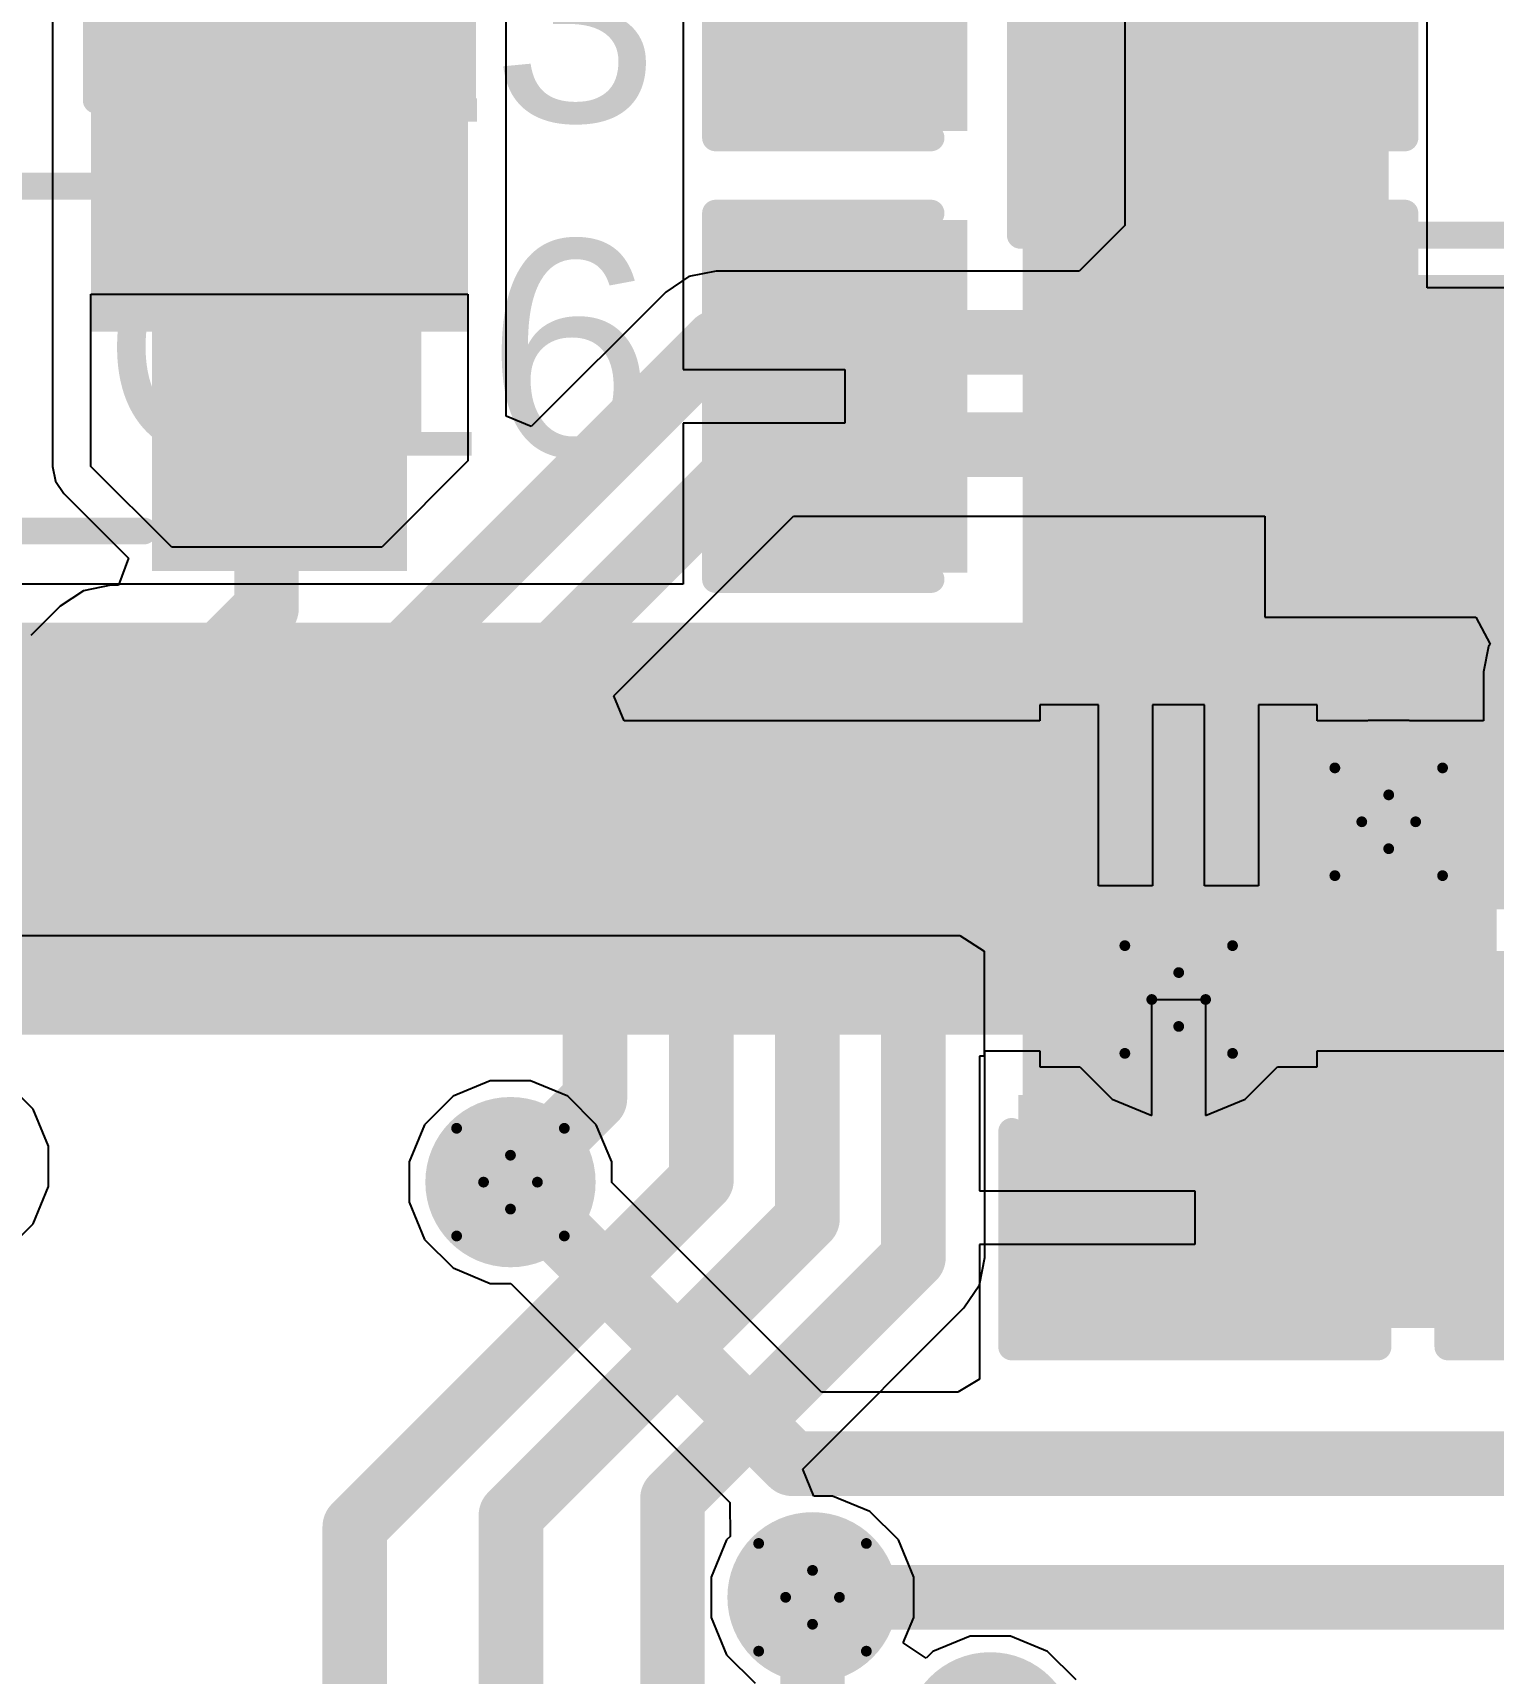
# Model space of a CAD drawing. Header units: inches. Extents: x -48 to 200, y -49 to 27.
# Drawn here: x 3.0862 to 3.3574, y 1.0539 to 1.3585 of the extents above; entities that cross this region are included whole.
import ezdxf

# ---------------------------------------------------------------- set-up
doc = ezdxf.new("R2010")
doc.units = ezdxf.units.IN
doc.header["$MEASUREMENT"] = 0
for name, color, linetype in [('Bottom Layer', 5, 'Continuous'), ('Bottom Overlay', 54, 'Continuous'), ('Bottom Paste', 16, 'Continuous'), ('Bottom Solder', 6, 'Continuous'), ('Dimension', 6, 'Continuous'), ('Drill Drawing', 1, 'Continuous'), ('Top Layer', 1, 'Continuous'), ('Top Overlay', 2, 'Continuous'), ('Top Paste', 8, 'Continuous'), ('Top Solder', 216, 'Continuous'), ('Via Holes', 16, 'Continuous')]:
    doc.layers.add(name, color=color, linetype=linetype)
doc.styles.add('Arial', font='', dxfattribs={"height": 0.2})
doc.styles.get('Arial').set_extended_font_data('Arial')

# ---------------------------------------------------------------- blocks, each defined once
blk = doc.blocks.new('MU00525_32_768K_B_35')
at = {"layer": 'Bottom Layer'}
for points in [[(-0.0689, 0.03543), (-0.02953, 0.03543), (-0.02953, -0.03543), (-0.0689, -0.03543)], [(-0.0689, 0.03543), (-0.02953, 0.03543), (-0.02953, -0.03543), (-0.0689, -0.03543)], [(0.02953, 0.03543), (0.0689, 0.03543), (0.0689, -0.03543), (0.02953, -0.03543)]]:
    blk.add_hatch(color=5, dxfattribs=at).paths.add_polyline_path(points)
at = {"layer": 'Bottom Paste'}
for points in [[(-0.0689, 0.03543), (-0.02953, 0.03543), (-0.02953, -0.03543), (-0.0689, -0.03543)], [(-0.0689, 0.03543), (-0.02953, 0.03543), (-0.02953, -0.03543), (-0.0689, -0.03543)], [(0.02953, 0.03543), (0.0689, 0.03543), (0.0689, -0.03543), (0.02953, -0.03543)]]:
    blk.add_hatch(color=16, dxfattribs=at).paths.add_polyline_path(points)
at = {"layer": 'Bottom Solder'}
for points in [[(-0.0729, 0.03943), (-0.02553, 0.03943), (-0.02553, -0.03943), (-0.0729, -0.03943)], [(-0.0729, 0.03943), (-0.02553, 0.03943), (-0.02553, -0.03943), (-0.0729, -0.03943)], [(0.02553, 0.03943), (0.0729, 0.03943), (0.0729, -0.03943), (0.02553, -0.03943)]]:
    blk.add_hatch(color=6, dxfattribs=at).paths.add_polyline_path(points)
at = {"layer": 'Dimension'}
blk.add_hatch(color=6, dxfattribs=at).paths.add_polyline_path([(-0.0689, 0.03543), (-0.02953, 0.03543), (-0.02953, -0.03543), (-0.0689, -0.03543)])
at = {"layer": 'Bottom Overlay', "const_width": 0.005}
for points in [[(0.024, 0.032), (-0.024, 0.032)], [(0.024, -0.032), (-0.024, -0.032)]]:
    blk.add_lwpolyline(points, dxfattribs=at)
at = {"layer": 'Bottom Overlay', "const_width": 0.0025}
for points in [[(-0.02525, 0.032, 1), (-0.02275, 0.032, 1)], [(0.02275, 0.032, 1), (0.02525, 0.032, 1)], [(-0.02525, -0.032, 1), (-0.02275, -0.032, 1)], [(0.02275, -0.032, 1), (0.02525, -0.032, 1)]]:
    blk.add_lwpolyline(points, format="xyb", close=True, dxfattribs=at)
blk = doc.blocks.new('J49SMH_B_G_G_K_8M0_B_36')
at = {"layer": 'Bottom Overlay', "const_width": 0.005}
for points in [[(0.227, 0.09509), (-0.22752, 0.09509)], [(0.22752, 0.09509), (0.22752, 0.046)]]:
    blk.add_lwpolyline(points, dxfattribs=at)
at = {"layer": 'Bottom Overlay', "const_width": 0.0025}
for points in [[(0.22575, 0.09509, 1), (0.22825, 0.09509, 1)], [(0.22627, 0.09509, 1), (0.22877, 0.09509, 1)]]:
    blk.add_lwpolyline(points, format="xyb", close=True, dxfattribs=at)
blk = doc.blocks.new('LQFP_100_B_37')
at = {"layer": 'Bottom Layer'}
for points in [[(-0.32874, 0.18307), (-0.2815, 0.18307), (-0.2815, 0.17126), (-0.32874, 0.17126)], [(-0.32874, 0.16339), (-0.2815, 0.16339), (-0.2815, 0.15157), (-0.32874, 0.15157)], [(-0.32874, 0.1437), (-0.2815, 0.1437), (-0.2815, 0.13189), (-0.32874, 0.13189)], [(-0.32874, 0.12402), (-0.2815, 0.12402), (-0.2815, 0.1122), (-0.32874, 0.1122)], [(-0.32874, 0.10433), (-0.2815, 0.10433), (-0.2815, 0.09252), (-0.32874, 0.09252)], [(-0.32874, 0.08465), (-0.2815, 0.08465), (-0.2815, 0.07283), (-0.32874, 0.07283)], [(-0.32874, 0.06496), (-0.2815, 0.06496), (-0.2815, 0.05315), (-0.32874, 0.05315)], [(-0.32874, 0.04528), (-0.2815, 0.04528), (-0.2815, 0.03346), (-0.32874, 0.03346)], [(-0.32874, 0.02559), (-0.2815, 0.02559), (-0.2815, 0.01378), (-0.32874, 0.01378)], [(-0.32874, 0.00591), (-0.2815, 0.00591), (-0.2815, -0.00591), (-0.32874, -0.00591)], [(-0.32874, -0.01378), (-0.2815, -0.01378), (-0.2815, -0.02559), (-0.32874, -0.02559)], [(-0.32874, -0.03346), (-0.2815, -0.03346), (-0.2815, -0.04528), (-0.32874, -0.04528)], [(-0.32874, -0.05315), (-0.2815, -0.05315), (-0.2815, -0.06496), (-0.32874, -0.06496)], [(-0.32874, -0.07283), (-0.2815, -0.07283), (-0.2815, -0.08465), (-0.32874, -0.08465)]]:
    blk.add_hatch(color=5, dxfattribs=at).paths.add_polyline_path(points)
at = {"layer": 'Bottom Paste'}
for points in [[(-0.32874, 0.18307), (-0.2815, 0.18307), (-0.2815, 0.17126), (-0.32874, 0.17126)], [(-0.32874, 0.16339), (-0.2815, 0.16339), (-0.2815, 0.15157), (-0.32874, 0.15157)], [(-0.32874, 0.1437), (-0.2815, 0.1437), (-0.2815, 0.13189), (-0.32874, 0.13189)], [(-0.32874, 0.12402), (-0.2815, 0.12402), (-0.2815, 0.1122), (-0.32874, 0.1122)], [(-0.32874, 0.10433), (-0.2815, 0.10433), (-0.2815, 0.09252), (-0.32874, 0.09252)], [(-0.32874, 0.08465), (-0.2815, 0.08465), (-0.2815, 0.07283), (-0.32874, 0.07283)], [(-0.32874, 0.06496), (-0.2815, 0.06496), (-0.2815, 0.05315), (-0.32874, 0.05315)], [(-0.32874, 0.04528), (-0.2815, 0.04528), (-0.2815, 0.03346), (-0.32874, 0.03346)], [(-0.32874, 0.02559), (-0.2815, 0.02559), (-0.2815, 0.01378), (-0.32874, 0.01378)], [(-0.32874, 0.00591), (-0.2815, 0.00591), (-0.2815, -0.00591), (-0.32874, -0.00591)], [(-0.32874, -0.01378), (-0.2815, -0.01378), (-0.2815, -0.02559), (-0.32874, -0.02559)], [(-0.32874, -0.03346), (-0.2815, -0.03346), (-0.2815, -0.04528), (-0.32874, -0.04528)], [(-0.32874, -0.05315), (-0.2815, -0.05315), (-0.2815, -0.06496), (-0.32874, -0.06496)], [(-0.32874, -0.07283), (-0.2815, -0.07283), (-0.2815, -0.08465), (-0.32874, -0.08465)]]:
    blk.add_hatch(color=16, dxfattribs=at).paths.add_polyline_path(points)
at = {"layer": 'Bottom Solder'}
for points in [[(-0.33274, 0.18707), (-0.2775, 0.18707), (-0.2775, 0.16726), (-0.33274, 0.16726)], [(-0.33274, 0.16739), (-0.2775, 0.16739), (-0.2775, 0.14757), (-0.33274, 0.14757)], [(-0.33274, 0.1477), (-0.2775, 0.1477), (-0.2775, 0.12789), (-0.33274, 0.12789)], [(-0.33274, 0.12802), (-0.2775, 0.12802), (-0.2775, 0.1082), (-0.33274, 0.1082)], [(-0.33274, 0.10833), (-0.2775, 0.10833), (-0.2775, 0.08852), (-0.33274, 0.08852)], [(-0.33274, 0.08865), (-0.2775, 0.08865), (-0.2775, 0.06883), (-0.33274, 0.06883)], [(-0.33274, 0.06896), (-0.2775, 0.06896), (-0.2775, 0.04915), (-0.33274, 0.04915)], [(-0.33274, 0.04928), (-0.2775, 0.04928), (-0.2775, 0.02946), (-0.33274, 0.02946)], [(-0.33274, 0.02959), (-0.2775, 0.02959), (-0.2775, 0.00978), (-0.33274, 0.00978)], [(-0.33274, 0.00991), (-0.2775, 0.00991), (-0.2775, -0.00991), (-0.33274, -0.00991)], [(-0.33274, -0.00978), (-0.2775, -0.00978), (-0.2775, -0.02959), (-0.33274, -0.02959)], [(-0.33274, -0.02946), (-0.2775, -0.02946), (-0.2775, -0.04928), (-0.33274, -0.04928)], [(-0.33274, -0.04915), (-0.2775, -0.04915), (-0.2775, -0.06896), (-0.33274, -0.06896)], [(-0.33274, -0.06883), (-0.2775, -0.06883), (-0.2775, -0.08865), (-0.33274, -0.08865)]]:
    blk.add_hatch(color=6, dxfattribs=at).paths.add_polyline_path(points)
blk = doc.blocks.new('RES_0805_B_43')
at = {"layer": 'Bottom Layer'}
for points in [[(-0.06, 0.025), (-0.02, 0.025), (-0.02, -0.025), (-0.06, -0.025)], [(0.02, 0.025), (0.06, 0.025), (0.06, -0.025), (0.02, -0.025)]]:
    blk.add_hatch(color=5, dxfattribs=at).paths.add_polyline_path(points)
at = {"layer": 'Bottom Paste'}
for points in [[(-0.06, 0.025), (-0.02, 0.025), (-0.02, -0.025), (-0.06, -0.025)], [(0.02, 0.025), (0.06, 0.025), (0.06, -0.025), (0.02, -0.025)]]:
    blk.add_hatch(color=16, dxfattribs=at).paths.add_polyline_path(points)
at = {"layer": 'Bottom Solder'}
for points in [[(-0.064, 0.029), (-0.016, 0.029), (-0.016, -0.029), (-0.064, -0.029)], [(0.016, 0.029), (0.064, 0.029), (0.064, -0.029), (0.016, -0.029)]]:
    blk.add_hatch(color=6, dxfattribs=at).paths.add_polyline_path(points)
at = {"layer": 'Bottom Overlay', "const_width": 0.005}
for points in [[(0.064, 0.029), (-0.064, 0.029)], [(-0.064, 0.029), (-0.064, -0.029)], [(0.064, 0.029), (0.064, -0.029)], [(0.064, -0.029), (-0.064, -0.029)]]:
    blk.add_lwpolyline(points, dxfattribs=at)
at = {"layer": 'Bottom Overlay', "const_width": 0.0025}
for points in [[(-0.06525, 0.029, 1), (-0.06275, 0.029, 1)], [(-0.06525, 0.029, 1), (-0.06275, 0.029, 1)], [(0.06275, 0.029, 1), (0.06525, 0.029, 1)], [(0.06275, 0.029, 1), (0.06525, 0.029, 1)], [(-0.06525, -0.029, 1), (-0.06275, -0.029, 1)], [(-0.06525, -0.029, 1), (-0.06275, -0.029, 1)], [(0.06275, -0.029, 1), (0.06525, -0.029, 1)], [(0.06275, -0.029, 1), (0.06525, -0.029, 1)]]:
    blk.add_lwpolyline(points, format="xyb", close=True, dxfattribs=at)
blk = doc.blocks.new('CAP_0805_B_58')
at = {"layer": 'Bottom Layer'}
for points in [[(-0.06, 0.03), (-0.02, 0.03), (-0.02, -0.03), (-0.06, -0.03)], [(0.02, 0.03), (0.06, 0.03), (0.06, -0.03), (0.02, -0.03)]]:
    blk.add_hatch(color=5, dxfattribs=at).paths.add_polyline_path(points)
at = {"layer": 'Bottom Paste'}
for points in [[(-0.06, 0.03), (-0.02, 0.03), (-0.02, -0.03), (-0.06, -0.03)], [(0.02, 0.03), (0.06, 0.03), (0.06, -0.03), (0.02, -0.03)]]:
    blk.add_hatch(color=16, dxfattribs=at).paths.add_polyline_path(points)
at = {"layer": 'Bottom Solder'}
for points in [[(-0.06276, 0.03276), (-0.01724, 0.03276), (-0.01724, -0.03276), (-0.06276, -0.03276)], [(0.01724, 0.03276), (0.06276, 0.03276), (0.06276, -0.03276), (0.01724, -0.03276)]]:
    blk.add_hatch(color=6, dxfattribs=at).paths.add_polyline_path(points)
at = {"layer": 'Bottom Overlay', "const_width": 0.005}
for points in [[(-0.064, -0.034), (-0.064, 0.034)], [(-0.024, 0.034), (-0.064, 0.034)], [(0.064, 0.034), (0.024, 0.034)], [(0.064, -0.034), (0.064, 0.034)], [(-0.024, -0.034), (-0.064, -0.034)], [(0.064, -0.034), (0.024, -0.034)]]:
    blk.add_lwpolyline(points, dxfattribs=at)
at = {"layer": 'Bottom Overlay', "const_width": 0.0025}
for points in [[(-0.06525, 0.034, 1), (-0.06275, 0.034, 1)], [(-0.06525, 0.034, 1), (-0.06275, 0.034, 1)], [(-0.02525, 0.034, 1), (-0.02275, 0.034, 1)], [(0.02275, 0.034, 1), (0.02525, 0.034, 1)], [(0.06275, 0.034, 1), (0.06525, 0.034, 1)], [(0.06275, 0.034, 1), (0.06525, 0.034, 1)], [(-0.06525, -0.034, 1), (-0.06275, -0.034, 1)], [(-0.06525, -0.034, 1), (-0.06275, -0.034, 1)], [(-0.02525, -0.034, 1), (-0.02275, -0.034, 1)], [(0.02275, -0.034, 1), (0.02525, -0.034, 1)], [(0.06275, -0.034, 1), (0.06525, -0.034, 1)], [(0.06275, -0.034, 1), (0.06525, -0.034, 1)]]:
    blk.add_lwpolyline(points, format="xyb", close=True, dxfattribs=at)
blk = doc.blocks.new('CAP_0805_62')
at = {"layer": 'Top Layer'}
for points in [[(-0.06, 0.03), (-0.02, 0.03), (-0.02, -0.03), (-0.06, -0.03)], [(0.02, 0.03), (0.06, 0.03), (0.06, -0.03), (0.02, -0.03)]]:
    blk.add_hatch(color=1, dxfattribs=at).paths.add_polyline_path(points)
at = {"layer": 'Top Paste'}
for points in [[(-0.06, 0.03), (-0.02, 0.03), (-0.02, -0.03), (-0.06, -0.03)], [(0.02, 0.03), (0.06, 0.03), (0.06, -0.03), (0.02, -0.03)]]:
    blk.add_hatch(color=8, dxfattribs=at).paths.add_polyline_path(points)
at = {"layer": 'Top Solder'}
for points in [[(-0.06276, 0.03276), (-0.01724, 0.03276), (-0.01724, -0.03276), (-0.06276, -0.03276)], [(0.01724, 0.03276), (0.06276, 0.03276), (0.06276, -0.03276), (0.01724, -0.03276)]]:
    blk.add_hatch(color=216, dxfattribs=at).paths.add_polyline_path(points)
at = {"layer": 'Top Overlay', "const_width": 0.005}
for points in [[(-0.064, -0.034), (-0.064, 0.034)], [(-0.064, 0.034), (-0.024, 0.034)], [(0.024, 0.034), (0.064, 0.034)], [(0.064, -0.034), (0.064, 0.034)], [(-0.064, -0.034), (-0.024, -0.034)], [(0.024, -0.034), (0.064, -0.034)]]:
    blk.add_lwpolyline(points, dxfattribs=at)
at = {"layer": 'Top Overlay', "const_width": 0.0025}
for points in [[(-0.06525, 0.034, 1), (-0.06275, 0.034, 1)], [(-0.06525, 0.034, 1), (-0.06275, 0.034, 1)], [(-0.02525, 0.034, 1), (-0.02275, 0.034, 1)], [(0.02275, 0.034, 1), (0.02525, 0.034, 1)], [(0.06275, 0.034, 1), (0.06525, 0.034, 1)], [(0.06275, 0.034, 1), (0.06525, 0.034, 1)], [(-0.06525, -0.034, 1), (-0.06275, -0.034, 1)], [(-0.06525, -0.034, 1), (-0.06275, -0.034, 1)], [(-0.02525, -0.034, 1), (-0.02275, -0.034, 1)], [(0.02275, -0.034, 1), (0.02525, -0.034, 1)], [(0.06275, -0.034, 1), (0.06525, -0.034, 1)], [(0.06275, -0.034, 1), (0.06525, -0.034, 1)]]:
    blk.add_lwpolyline(points, format="xyb", close=True, dxfattribs=at)
blk = doc.blocks.new('CAP_0805_64')
at = {"layer": 'Top Layer'}
for points in [[(-0.06, 0.03), (-0.02, 0.03), (-0.02, -0.03), (-0.06, -0.03)], [(0.02, 0.03), (0.06, 0.03), (0.06, -0.03), (0.02, -0.03)]]:
    blk.add_hatch(color=1, dxfattribs=at).paths.add_polyline_path(points)
at = {"layer": 'Top Paste'}
for points in [[(-0.06, 0.03), (-0.02, 0.03), (-0.02, -0.03), (-0.06, -0.03)], [(0.02, 0.03), (0.06, 0.03), (0.06, -0.03), (0.02, -0.03)]]:
    blk.add_hatch(color=8, dxfattribs=at).paths.add_polyline_path(points)
at = {"layer": 'Top Solder'}
for points in [[(-0.06276, 0.03276), (-0.01724, 0.03276), (-0.01724, -0.03276), (-0.06276, -0.03276)], [(0.01724, 0.03276), (0.06276, 0.03276), (0.06276, -0.03276), (0.01724, -0.03276)]]:
    blk.add_hatch(color=216, dxfattribs=at).paths.add_polyline_path(points)
at = {"layer": 'Top Overlay', "const_width": 0.005}
for points in [[(-0.064, 0.034), (-0.064, -0.034)], [(-0.064, 0.034), (-0.024, 0.034)], [(0.024, 0.034), (0.064, 0.034)], [(0.064, 0.034), (0.064, -0.034)], [(-0.064, -0.034), (-0.024, -0.034)], [(0.024, -0.034), (0.064, -0.034)]]:
    blk.add_lwpolyline(points, dxfattribs=at)
at = {"layer": 'Top Overlay', "const_width": 0.0025}
for points in [[(-0.06525, 0.034, 1), (-0.06275, 0.034, 1)], [(-0.06525, 0.034, 1), (-0.06275, 0.034, 1)], [(-0.02525, 0.034, 1), (-0.02275, 0.034, 1)], [(0.02275, 0.034, 1), (0.02525, 0.034, 1)], [(0.06275, 0.034, 1), (0.06525, 0.034, 1)], [(0.06275, 0.034, 1), (0.06525, 0.034, 1)], [(-0.06525, -0.034, 1), (-0.06275, -0.034, 1)], [(-0.06525, -0.034, 1), (-0.06275, -0.034, 1)], [(-0.02525, -0.034, 1), (-0.02275, -0.034, 1)], [(0.02275, -0.034, 1), (0.02525, -0.034, 1)], [(0.06275, -0.034, 1), (0.06525, -0.034, 1)], [(0.06275, -0.034, 1), (0.06525, -0.034, 1)]]:
    blk.add_lwpolyline(points, format="xyb", close=True, dxfattribs=at)
blk = doc.blocks.new('CAP_0805_65')
at = {"layer": 'Top Layer'}
for points in [[(-0.06, 0.03), (-0.02, 0.03), (-0.02, -0.03), (-0.06, -0.03)], [(0.02, 0.03), (0.06, 0.03), (0.06, -0.03), (0.02, -0.03)]]:
    blk.add_hatch(color=1, dxfattribs=at).paths.add_polyline_path(points)
at = {"layer": 'Top Paste'}
for points in [[(-0.06, 0.03), (-0.02, 0.03), (-0.02, -0.03), (-0.06, -0.03)], [(0.02, 0.03), (0.06, 0.03), (0.06, -0.03), (0.02, -0.03)]]:
    blk.add_hatch(color=8, dxfattribs=at).paths.add_polyline_path(points)
at = {"layer": 'Top Solder'}
for points in [[(-0.06276, 0.03276), (-0.01724, 0.03276), (-0.01724, -0.03276), (-0.06276, -0.03276)], [(0.01724, 0.03276), (0.06276, 0.03276), (0.06276, -0.03276), (0.01724, -0.03276)]]:
    blk.add_hatch(color=216, dxfattribs=at).paths.add_polyline_path(points)
at = {"layer": 'Top Overlay', "const_width": 0.005}
for points in [[(-0.064, 0.034), (-0.024, 0.034)], [(-0.064, -0.034), (-0.064, 0.034)], [(0.024, 0.034), (0.064, 0.034)], [(0.064, -0.034), (0.064, 0.034)], [(-0.064, -0.034), (-0.024, -0.034)], [(0.024, -0.034), (0.064, -0.034)]]:
    blk.add_lwpolyline(points, dxfattribs=at)
at = {"layer": 'Top Overlay', "const_width": 0.0025}
for points in [[(-0.06525, 0.034, 1), (-0.06275, 0.034, 1)], [(-0.06525, 0.034, 1), (-0.06275, 0.034, 1)], [(-0.02525, 0.034, 1), (-0.02275, 0.034, 1)], [(0.02275, 0.034, 1), (0.02525, 0.034, 1)], [(0.06275, 0.034, 1), (0.06525, 0.034, 1)], [(0.06275, 0.034, 1), (0.06525, 0.034, 1)], [(-0.06525, -0.034, 1), (-0.06275, -0.034, 1)], [(-0.06525, -0.034, 1), (-0.06275, -0.034, 1)], [(-0.02525, -0.034, 1), (-0.02275, -0.034, 1)], [(0.02275, -0.034, 1), (0.02525, -0.034, 1)], [(0.06275, -0.034, 1), (0.06525, -0.034, 1)], [(0.06275, -0.034, 1), (0.06525, -0.034, 1)]]:
    blk.add_lwpolyline(points, format="xyb", close=True, dxfattribs=at)
blk = doc.blocks.new('CAP_0805_67')
at = {"layer": 'Top Layer'}
for points in [[(-0.06, 0.03), (-0.02, 0.03), (-0.02, -0.03), (-0.06, -0.03)], [(0.02, 0.03), (0.06, 0.03), (0.06, -0.03), (0.02, -0.03)]]:
    blk.add_hatch(color=1, dxfattribs=at).paths.add_polyline_path(points)
at = {"layer": 'Top Paste'}
for points in [[(-0.06, 0.03), (-0.02, 0.03), (-0.02, -0.03), (-0.06, -0.03)], [(0.02, 0.03), (0.06, 0.03), (0.06, -0.03), (0.02, -0.03)]]:
    blk.add_hatch(color=8, dxfattribs=at).paths.add_polyline_path(points)
at = {"layer": 'Top Solder'}
for points in [[(-0.06276, 0.03276), (-0.01724, 0.03276), (-0.01724, -0.03276), (-0.06276, -0.03276)], [(0.01724, 0.03276), (0.06276, 0.03276), (0.06276, -0.03276), (0.01724, -0.03276)]]:
    blk.add_hatch(color=216, dxfattribs=at).paths.add_polyline_path(points)
at = {"layer": 'Top Overlay', "const_width": 0.005}
for points in [[(-0.064, 0.034), (-0.024, 0.034)], [(-0.064, 0.034), (-0.064, -0.034)], [(0.024, 0.034), (0.064, 0.034)], [(0.064, 0.034), (0.064, -0.034)], [(-0.064, -0.034), (-0.024, -0.034)], [(0.024, -0.034), (0.064, -0.034)]]:
    blk.add_lwpolyline(points, dxfattribs=at)
at = {"layer": 'Top Overlay', "const_width": 0.0025}
for points in [[(-0.06525, 0.034, 1), (-0.06275, 0.034, 1)], [(-0.06525, 0.034, 1), (-0.06275, 0.034, 1)], [(-0.02525, 0.034, 1), (-0.02275, 0.034, 1)], [(0.02275, 0.034, 1), (0.02525, 0.034, 1)], [(0.06275, 0.034, 1), (0.06525, 0.034, 1)], [(0.06275, 0.034, 1), (0.06525, 0.034, 1)], [(-0.06525, -0.034, 1), (-0.06275, -0.034, 1)], [(-0.06525, -0.034, 1), (-0.06275, -0.034, 1)], [(-0.02525, -0.034, 1), (-0.02275, -0.034, 1)], [(0.02275, -0.034, 1), (0.02525, -0.034, 1)], [(0.06275, -0.034, 1), (0.06525, -0.034, 1)], [(0.06275, -0.034, 1), (0.06525, -0.034, 1)]]:
    blk.add_lwpolyline(points, format="xyb", close=True, dxfattribs=at)

msp = doc.modelspace()

# ---------------------------------------------------------------- hatches: boundary and pattern name
at = {"layer": 'Bottom Layer'}
msp.add_hatch(color=5, dxfattribs=at).paths.add_polyline_path([(3.097, 1.303), (3.167, 1.303), (3.167, 1.392), (3.097, 1.392)])
h = msp.add_hatch(color=5, dxfattribs=at)
edge = h.paths.add_edge_path()
edge.add_arc((3.338, 1.212), 0.01181, 0, 360)
h = msp.add_hatch(color=5, dxfattribs=at)
edge = h.paths.add_edge_path()
edge.add_arc((3.299, 1.179), 0.01181, 0, 360)
h = msp.add_hatch(color=5, dxfattribs=at)
edge = h.paths.add_edge_path()
edge.add_arc((3.17491, 1.14509), 0.01181, 0, 360)
h = msp.add_hatch(color=5, dxfattribs=at)
edge = h.paths.add_edge_path()
edge.add_arc((3.231, 1.068), 0.01181, 0, 360)
at = {"layer": 'Bottom Solder'}
h = msp.add_hatch(color=6, dxfattribs=at)
edge = h.paths.add_edge_path()
edge.add_arc((3.338, 1.212), 0.01581, 0, 360)
h = msp.add_hatch(color=6, dxfattribs=at)
edge = h.paths.add_edge_path()
edge.add_arc((3.299, 1.179), 0.01581, 0, 360)
h = msp.add_hatch(color=6, dxfattribs=at)
edge = h.paths.add_edge_path()
edge.add_arc((3.17491, 1.14509), 0.01581, 0, 360)
h = msp.add_hatch(color=6, dxfattribs=at)
edge = h.paths.add_edge_path()
edge.add_arc((3.231, 1.068), 0.01581, 0, 360)
h = msp.add_hatch(color=6, dxfattribs=at)
edge = h.paths.add_edge_path()
edge.add_arc((3.264, 1.042), 0.01581, 0, 360)
at = {"layer": 'Top Layer'}
for points in [[(3.27, 1.199), (3.338, 1.199), (3.338, 1.406), (3.27, 1.406)], [(3.27, 1.198), (3.422, 1.198), (3.422, 1.304), (3.27, 1.304)], [(3.041, 1.198), (3.28, 1.198), (3.28, 1.249), (3.041, 1.249)], [(3.27, 1.118), (3.414, 1.118), (3.414, 1.188), (3.27, 1.188)]]:
    msp.add_hatch(color=1, dxfattribs=at).paths.add_polyline_path(points)
h = msp.add_hatch(color=1, dxfattribs=at)
edge = h.paths.add_edge_path()
edge.add_arc((3.338, 1.212), 0.01181, 0, 360)
h = msp.add_hatch(color=1, dxfattribs=at)
edge = h.paths.add_edge_path()
edge.add_arc((3.299, 1.179), 0.01181, 0, 360)
h = msp.add_hatch(color=1, dxfattribs=at)
edge = h.paths.add_edge_path()
edge.add_arc((3.17491, 1.14509), 0.01181, 0, 360)
h = msp.add_hatch(color=1, dxfattribs=at)
edge = h.paths.add_edge_path()
edge.add_arc((3.231, 1.068), 0.01181, 0, 360)
at = {"layer": 'Top Solder'}
h = msp.add_hatch(color=216, dxfattribs=at)
edge = h.paths.add_edge_path()
edge.add_arc((3.338, 1.212), 0.01581, 0, 360)
h = msp.add_hatch(color=216, dxfattribs=at)
edge = h.paths.add_edge_path()
edge.add_arc((3.299, 1.179), 0.01581, 0, 360)
h = msp.add_hatch(color=216, dxfattribs=at)
edge = h.paths.add_edge_path()
edge.add_arc((3.17491, 1.14509), 0.01581, 0, 360)
h = msp.add_hatch(color=216, dxfattribs=at)
edge = h.paths.add_edge_path()
edge.add_arc((3.231, 1.068), 0.01581, 0, 360)
h = msp.add_hatch(color=216, dxfattribs=at)
edge = h.paths.add_edge_path()
edge.add_arc((3.264, 1.042), 0.01581, 0, 360)
at = {"layer": 'Via Holes'}
h = msp.add_hatch(color=7, dxfattribs=at)
edge = h.paths.add_edge_path()
edge.add_arc((3.338, 1.212), 0.00591, 0, 360)
h = msp.add_hatch(color=7, dxfattribs=at)
edge = h.paths.add_edge_path()
edge.add_arc((3.299, 1.179), 0.00591, 0, 360)
h = msp.add_hatch(color=7, dxfattribs=at)
edge = h.paths.add_edge_path()
edge.add_arc((3.17491, 1.14509), 0.00591, 0, 360)
h = msp.add_hatch(color=7, dxfattribs=at)
edge = h.paths.add_edge_path()
edge.add_arc((3.231, 1.068), 0.00591, 0, 360)

# ---------------------------------------------------------------- linework, layer by layer
at = {"layer": 'Bottom Layer'}
for p, q in [((3.08986, 1.392), (3.08986, 1.31)), ((3.17414, 1.31), (3.17414, 1.392)), ((3.28898, 1.36963), (3.28898, 1.32273)), ((3.28898, 1.32273), (3.28051, 1.31425)), ((3.20806, 1.31325), (3.20376, 1.31037)), ((3.21313, 1.31425), (3.20806, 1.31325)), ((3.28051, 1.31425), (3.21313, 1.31425)), ((3.21313, 1.31425), (3.21313, 1.31425)), ((3.08986, 1.31), (3.08986, 1.278)), ((3.097, 1.31), (3.167, 1.31)), ((3.097, 1.278), (3.097, 1.31)), ((3.167, 1.31), (3.167, 1.279)), ((3.17414, 1.28729), (3.17414, 1.31)), ((3.20376, 1.31037), (3.17876, 1.28537)), ((3.17876, 1.28537), (3.17414, 1.28729)), ((3.08986, 1.278), (3.09041, 1.27527)), ((3.112, 1.263), (3.097, 1.278)), ((3.167, 1.279), (3.151, 1.263)), ((3.09041, 1.27527), (3.09195, 1.27295)), ((3.09195, 1.27295), (3.10398, 1.26092)), ((3.1941, 1.23536), (3.22749, 1.26875)), ((3.22749, 1.26875), (3.315, 1.26875)), ((3.315, 1.26875), (3.315, 1.25)), ((3.151, 1.263), (3.112, 1.263)), ((3.10398, 1.26092), (3.1021, 1.25592)), ((3.10067, 1.25592), (3.0956, 1.25491)), ((3.1021, 1.25592), (3.10067, 1.25592)), ((3.0913, 1.25204), (3.08584, 1.24659)), ((3.0956, 1.25491), (3.0913, 1.25204)), ((3.315, 1.25), (3.35419, 1.25)), ((3.35419, 1.25), (3.35686, 1.245)), ((3.35655, 1.24453), (3.35562, 1.23985)), ((3.35686, 1.245), (3.35655, 1.24453)), ((3.35562, 1.23985), (3.35562, 1.23074)), ((3.19602, 1.23074), (3.1941, 1.23536)), ((3.28411, 1.23374), (3.2732, 1.23374)), ((3.2732, 1.23374), (3.2732, 1.23074)), ((3.28411, 1.20012), (3.28411, 1.23374)), ((3.3038, 1.23374), (3.29411, 1.23374)), ((3.29411, 1.23374), (3.29411, 1.20012)), ((3.3038, 1.20012), (3.3038, 1.23374)), ((3.3247, 1.23374), (3.3138, 1.23374)), ((3.3138, 1.23374), (3.3138, 1.20012)), ((3.3247, 1.23074), (3.3247, 1.23374)), ((3.2732, 1.23074), (3.19602, 1.23074)), ((3.33409, 1.23074), (3.3247, 1.23074)), ((3.33426, 1.23081), (3.33409, 1.23074)), ((3.34174, 1.23081), (3.33426, 1.23081)), ((3.34191, 1.23074), (3.34174, 1.23081)), ((3.35562, 1.23074), (3.34191, 1.23074)), ((3.29411, 1.20012), (3.28411, 1.20012)), ((3.3138, 1.20012), (3.3038, 1.20012)), ((3.294, 1.15746), (3.294, 1.179)), ((3.294, 1.179), (3.304, 1.179)), ((3.304, 1.179), (3.304, 1.15746)), ((3.26299, 1.1311), (3.26299, 1.1695)), ((3.26299, 1.1695), (3.2732, 1.1695)), ((3.2732, 1.1695), (3.2732, 1.1665)), ((3.3247, 1.1665), (3.3247, 1.1695)), ((3.3247, 1.1695), (3.42013, 1.1695)), ((3.2732, 1.1665), (3.28066, 1.1665)), ((3.28066, 1.1665), (3.28665, 1.16051)), ((3.31135, 1.16051), (3.31734, 1.1665)), ((3.31734, 1.1665), (3.3247, 1.1665)), ((3.28665, 1.16051), (3.294, 1.15746)), ((3.304, 1.15746), (3.31135, 1.16051)), ((3.26199, 1.12603), (3.26299, 1.1311)), ((3.25911, 1.12173), (3.26199, 1.12603)), ((3.22919, 1.09181), (3.25911, 1.12173)), ((3.23127, 1.08681), (3.22919, 1.09181)), ((3.23474, 1.08681), (3.23127, 1.08681)), ((3.24166, 1.08395), (3.23474, 1.08681)), ((3.24695, 1.07866), (3.24166, 1.08395)), ((3.24981, 1.07174), (3.24695, 1.07866)), ((3.24981, 1.06426), (3.24981, 1.07174)), ((3.24785, 1.05952), (3.24981, 1.06426)), ((3.26026, 1.06081), (3.25334, 1.05795)), ((3.26774, 1.06081), (3.26026, 1.06081)), ((3.27466, 1.05795), (3.26774, 1.06081)), ((3.25209, 1.05669), (3.24785, 1.05952)), ((3.25334, 1.05795), (3.25209, 1.05669)), ((3.27995, 1.05266), (3.27466, 1.05795))]:
    msp.add_line(p, q, dxfattribs=at)
for points, const_width in [([(3.30224, 1.31724), (3.30224, 1.416)], 0.012), ([(3.286, 1.301), (3.30224, 1.31724)], 0.012), ([(3.15131, 1.23918), (3.21313, 1.301)], 0.012), ([(3.21313, 1.301), (3.286, 1.301)], 0.012), ([(3.1296, 1.2956), (3.132, 1.298)], 0.012), ([(3.1296, 1.2516), (3.1296, 1.2956)], 0.012), ([(3.17109, 1.23109), (3.222, 1.282)], 0.012), ([(3.222, 1.282), (3.342, 1.282)], 0.012), ([(3.12067, 1.24267), (3.1296, 1.2516)], 0.012), ([(3.09226, 1.23426), (3.10067, 1.24267)], 0.012), ([(3.10067, 1.24267), (3.12067, 1.24267)], 0.012), ([(3.15131, 1.20012), (3.15131, 1.23918)], 0.012), ([(3.09226, 1.20012), (3.09226, 1.23426)], 0.012), ([(3.17109, 1.20021), (3.17109, 1.23109)], 0.012), ([(3.32848, 1.21109), (3.32939, 1.212)], 0.01), ([(3.32848, 1.20012), (3.32848, 1.21109)], 0.01), ([(3.32939, 1.212), (3.338, 1.212)], 0.01), ([(3.171, 1.20012), (3.17109, 1.20021)], 0.012), ([(3.32848, 1.20012), (3.32857, 1.20021)], 0.012), ([(3.34817, 1.20012), (3.34826, 1.20021)], 0.012), ([(3.19059, 1.20002), (3.19069, 1.20012)], 0.012), ([(3.19059, 1.16059), (3.19059, 1.20002)], 0.012), ([(3.21037, 1.14547), (3.21037, 1.20012)], 0.012), ([(3.23006, 1.13829), (3.23006, 1.20012)], 0.012), ([(3.24974, 1.1311), (3.24974, 1.20012)], 0.012), ([(3.28911, 1.18259), (3.28911, 1.20012)], 0.012), ([(3.28911, 1.18259), (3.29048, 1.18122)], 0.012), ([(3.30743, 1.18122), (3.3087, 1.1825)], 0.012), ([(3.29048, 1.18122), (3.29778, 1.18122)], 0.012), ([(3.29778, 1.18122), (3.3, 1.179)], 0.012), ([(3.3, 1.179), (3.30222, 1.18122)], 0.012), ([(3.30222, 1.18122), (3.30743, 1.18122)], 0.012), ([(3.17509, 1.14509), (3.19059, 1.16059)], 0.012), ([(3.146, 1.0811), (3.21037, 1.14547)], 0.012), ([(3.17491, 1.14509), (3.17509, 1.14509)], 0.012), ([(3.175, 1.08323), (3.23006, 1.13829)], 0.012), ([(3.205, 1.08636), (3.24974, 1.1311)], 0.012), ([(3.205, 0.961), (3.205, 1.08636)], 0.012), ([(3.175, 0.936), (3.175, 1.08323)], 0.012), ([(3.146, 0.911), (3.146, 1.0811)], 0.012), ([(3.231, 0.912), (3.231, 1.068)], 0.012)]:
    msp.add_lwpolyline(points, dxfattribs=dict(at, const_width=const_width))
for points, const_width in [([(3.29924, 1.31724, 1), (3.30524, 1.31724, 1)], 0.006), ([(3.29924, 1.31724, 1), (3.30524, 1.31724, 1)], 0.006), ([(3.21013, 1.301, 1), (3.21613, 1.301, 1)], 0.006), ([(3.21013, 1.301, 1), (3.21613, 1.301, 1)], 0.006), ([(3.283, 1.301, 1), (3.289, 1.301, 1)], 0.006), ([(3.283, 1.301, 1), (3.289, 1.301, 1)], 0.006), ([(3.129, 1.298, 1), (3.135, 1.298, 1)], 0.006), ([(3.1266, 1.2956, 1), (3.1326, 1.2956, 1)], 0.006), ([(3.1266, 1.2956, 1), (3.1326, 1.2956, 1)], 0.006), ([(3.219, 1.282, 1), (3.225, 1.282, 1)], 0.006), ([(3.219, 1.282, 1), (3.225, 1.282, 1)], 0.006), ([(3.339, 1.282, 1), (3.345, 1.282, 1)], 0.006), ([(3.1266, 1.2516, 1), (3.1326, 1.2516, 1)], 0.006), ([(3.1266, 1.2516, 1), (3.1326, 1.2516, 1)], 0.006), ([(3.09767, 1.24267, 1), (3.10367, 1.24267, 1)], 0.006), ([(3.09767, 1.24267, 1), (3.10367, 1.24267, 1)], 0.006), ([(3.11767, 1.24267, 1), (3.12367, 1.24267, 1)], 0.006), ([(3.11767, 1.24267, 1), (3.12367, 1.24267, 1)], 0.006), ([(3.14831, 1.23918, 1), (3.15431, 1.23918, 1)], 0.006), ([(3.14831, 1.23918, 1), (3.15431, 1.23918, 1)], 0.006), ([(3.08926, 1.23426, 1), (3.09526, 1.23426, 1)], 0.006), ([(3.08926, 1.23426, 1), (3.09526, 1.23426, 1)], 0.006), ([(3.16809, 1.23109, 1), (3.17409, 1.23109, 1)], 0.006), ([(3.16809, 1.23109, 1), (3.17409, 1.23109, 1)], 0.006), ([(3.32598, 1.21109, 1), (3.33098, 1.21109, 1)], 0.005), ([(3.32598, 1.21109, 1), (3.33098, 1.21109, 1)], 0.005), ([(3.32689, 1.212, 1), (3.33189, 1.212, 1)], 0.005), ([(3.32689, 1.212, 1), (3.33189, 1.212, 1)], 0.005), ([(3.3355, 1.212, 1), (3.3405, 1.212, 1)], 0.005), ([(3.16809, 1.20021, 1), (3.17409, 1.20021, 1)], 0.006), ([(3.16809, 1.20021, 1), (3.17409, 1.20021, 1)], 0.006), ([(3.32557, 1.20021, 1), (3.33157, 1.20021, 1)], 0.006), ([(3.34526, 1.20021, 1), (3.35126, 1.20021, 1)], 0.006), ([(3.08926, 1.20012, 1), (3.09526, 1.20012, 1)], 0.006), ([(3.14831, 1.20012, 1), (3.15431, 1.20012, 1)], 0.006), ([(3.168, 1.20012, 1), (3.174, 1.20012, 1)], 0.006), ([(3.18759, 1.20002, 1), (3.19359, 1.20002, 1)], 0.006), ([(3.18759, 1.20002, 1), (3.19359, 1.20002, 1)], 0.006), ([(3.18769, 1.20012, 1), (3.19368, 1.20012, 1)], 0.006), ([(3.20737, 1.20012, 1), (3.21337, 1.20012, 1)], 0.006), ([(3.22706, 1.20012, 1), (3.23306, 1.20012, 1)], 0.006), ([(3.24674, 1.20012, 1), (3.25274, 1.20012, 1)], 0.006), ([(3.28611, 1.20012, 1), (3.29211, 1.20012, 1)], 0.006), ([(3.32548, 1.20012, 1), (3.33148, 1.20012, 1)], 0.006), ([(3.32598, 1.20012, 1), (3.33098, 1.20012, 1)], 0.005), ([(3.34517, 1.20012, 1), (3.35117, 1.20012, 1)], 0.006), ([(3.28611, 1.18259, 1), (3.29211, 1.18259, 1)], 0.006), ([(3.28611, 1.18259, 1), (3.29211, 1.18259, 1)], 0.006), ([(3.3057, 1.1825, 1), (3.3117, 1.1825, 1)], 0.006), ([(3.28748, 1.18122, 1), (3.29348, 1.18122, 1)], 0.006), ([(3.28748, 1.18122, 1), (3.29348, 1.18122, 1)], 0.006), ([(3.29478, 1.18122, 1), (3.30078, 1.18122, 1)], 0.006), ([(3.29478, 1.18122, 1), (3.30078, 1.18122, 1)], 0.006), ([(3.297, 1.179, 1), (3.303, 1.179, 1)], 0.006), ([(3.297, 1.179, 1), (3.303, 1.179, 1)], 0.006), ([(3.29922, 1.18122, 1), (3.30522, 1.18122, 1)], 0.006), ([(3.29922, 1.18122, 1), (3.30522, 1.18122, 1)], 0.006), ([(3.30443, 1.18122, 1), (3.31043, 1.18122, 1)], 0.006), ([(3.30443, 1.18122, 1), (3.31043, 1.18122, 1)], 0.006), ([(3.18759, 1.16059, 1), (3.19359, 1.16059, 1)], 0.006), ([(3.18759, 1.16059, 1), (3.19359, 1.16059, 1)], 0.006), ([(3.20737, 1.14547, 1), (3.21337, 1.14547, 1)], 0.006), ([(3.20737, 1.14547, 1), (3.21337, 1.14547, 1)], 0.006), ([(3.17191, 1.14509, 1), (3.17791, 1.14509, 1)], 0.006), ([(3.17209, 1.14509, 1), (3.17809, 1.14509, 1)], 0.006), ([(3.17209, 1.14509, 1), (3.17809, 1.14509, 1)], 0.006), ([(3.22706, 1.13829, 1), (3.23306, 1.13829, 1)], 0.006), ([(3.22706, 1.13829, 1), (3.23306, 1.13829, 1)], 0.006), ([(3.24674, 1.1311, 1), (3.25274, 1.1311, 1)], 0.006), ([(3.24674, 1.1311, 1), (3.25274, 1.1311, 1)], 0.006), ([(3.202, 1.08636, 1), (3.208, 1.08636, 1)], 0.006), ([(3.202, 1.08636, 1), (3.208, 1.08636, 1)], 0.006), ([(3.172, 1.08323, 1), (3.178, 1.08323, 1)], 0.006), ([(3.172, 1.08323, 1), (3.178, 1.08323, 1)], 0.006), ([(3.143, 1.0811, 1), (3.149, 1.0811, 1)], 0.006), ([(3.143, 1.0811, 1), (3.149, 1.0811, 1)], 0.006), ([(3.228, 1.068, 1), (3.234, 1.068, 1)], 0.006)]:
    msp.add_lwpolyline(points, format="xyb", close=True, dxfattribs=dict(at, const_width=const_width))
at = {"layer": 'Drill Drawing', "const_width": 0.002}
for points in [[(3.328, 1.222), (3.338, 1.217)], [(3.328, 1.222), (3.333, 1.212)], [(3.338, 1.217), (3.348, 1.222)], [(3.343, 1.212), (3.348, 1.222)], [(3.328, 1.202), (3.333, 1.212)], [(3.343, 1.212), (3.348, 1.202)], [(3.328, 1.202), (3.338, 1.207)], [(3.338, 1.207), (3.348, 1.202)], [(3.289, 1.189), (3.299, 1.184)], [(3.289, 1.189), (3.294, 1.179)], [(3.299, 1.184), (3.309, 1.189)], [(3.304, 1.179), (3.309, 1.189)], [(3.289, 1.169), (3.294, 1.179)], [(3.304, 1.179), (3.309, 1.169)], [(3.289, 1.169), (3.299, 1.174)], [(3.299, 1.174), (3.309, 1.169)], [(3.16491, 1.15509), (3.17491, 1.15009)], [(3.16491, 1.15509), (3.16991, 1.14509)], [(3.17491, 1.15009), (3.18491, 1.15509)], [(3.17991, 1.14509), (3.18491, 1.15509)], [(3.16491, 1.13509), (3.16991, 1.14509)], [(3.17991, 1.14509), (3.18491, 1.13509)], [(3.16491, 1.13509), (3.17491, 1.14009)], [(3.17491, 1.14009), (3.18491, 1.13509)], [(3.221, 1.078), (3.231, 1.073)], [(3.221, 1.078), (3.226, 1.068)], [(3.231, 1.073), (3.241, 1.078)], [(3.236, 1.068), (3.241, 1.078)], [(3.221, 1.058), (3.226, 1.068)], [(3.236, 1.068), (3.241, 1.058)], [(3.221, 1.058), (3.231, 1.063)], [(3.231, 1.063), (3.241, 1.058)]]:
    msp.add_lwpolyline(points, dxfattribs=at)
at = {"layer": 'Drill Drawing', "const_width": 0.001}
for points in [[(3.3275, 1.222, 1), (3.3285, 1.222, 1)], [(3.3275, 1.222, 1), (3.3285, 1.222, 1)], [(3.3475, 1.222, 1), (3.3485, 1.222, 1)], [(3.3475, 1.222, 1), (3.3485, 1.222, 1)], [(3.3375, 1.217, 1), (3.3385, 1.217, 1)], [(3.3375, 1.217, 1), (3.3385, 1.217, 1)], [(3.3325, 1.212, 1), (3.3335, 1.212, 1)], [(3.3325, 1.212, 1), (3.3335, 1.212, 1)], [(3.3425, 1.212, 1), (3.3435, 1.212, 1)], [(3.3425, 1.212, 1), (3.3435, 1.212, 1)], [(3.3375, 1.207, 1), (3.3385, 1.207, 1)], [(3.3375, 1.207, 1), (3.3385, 1.207, 1)], [(3.3275, 1.202, 1), (3.3285, 1.202, 1)], [(3.3275, 1.202, 1), (3.3285, 1.202, 1)], [(3.3475, 1.202, 1), (3.3485, 1.202, 1)], [(3.3475, 1.202, 1), (3.3485, 1.202, 1)], [(3.2885, 1.189, 1), (3.2895, 1.189, 1)], [(3.2885, 1.189, 1), (3.2895, 1.189, 1)], [(3.3085, 1.189, 1), (3.3095, 1.189, 1)], [(3.3085, 1.189, 1), (3.3095, 1.189, 1)], [(3.2985, 1.184, 1), (3.2995, 1.184, 1)], [(3.2985, 1.184, 1), (3.2995, 1.184, 1)], [(3.2935, 1.179, 1), (3.2945, 1.179, 1)], [(3.2935, 1.179, 1), (3.2945, 1.179, 1)], [(3.3035, 1.179, 1), (3.3045, 1.179, 1)], [(3.3035, 1.179, 1), (3.3045, 1.179, 1)], [(3.2985, 1.174, 1), (3.2995, 1.174, 1)], [(3.2985, 1.174, 1), (3.2995, 1.174, 1)], [(3.2885, 1.169, 1), (3.2895, 1.169, 1)], [(3.2885, 1.169, 1), (3.2895, 1.169, 1)], [(3.3085, 1.169, 1), (3.3095, 1.169, 1)], [(3.3085, 1.169, 1), (3.3095, 1.169, 1)], [(3.16441, 1.15509, 1), (3.16541, 1.15509, 1)], [(3.16441, 1.15509, 1), (3.16541, 1.15509, 1)], [(3.18441, 1.15509, 1), (3.18541, 1.15509, 1)], [(3.18441, 1.15509, 1), (3.18541, 1.15509, 1)], [(3.17441, 1.15009, 1), (3.17541, 1.15009, 1)], [(3.17441, 1.15009, 1), (3.17541, 1.15009, 1)], [(3.16941, 1.14509, 1), (3.17041, 1.14509, 1)], [(3.16941, 1.14509, 1), (3.17041, 1.14509, 1)], [(3.17941, 1.14509, 1), (3.18041, 1.14509, 1)], [(3.17941, 1.14509, 1), (3.18041, 1.14509, 1)], [(3.17441, 1.14009, 1), (3.17541, 1.14009, 1)], [(3.17441, 1.14009, 1), (3.17541, 1.14009, 1)], [(3.16441, 1.13509, 1), (3.16541, 1.13509, 1)], [(3.16441, 1.13509, 1), (3.16541, 1.13509, 1)], [(3.18441, 1.13509, 1), (3.18541, 1.13509, 1)], [(3.18441, 1.13509, 1), (3.18541, 1.13509, 1)], [(3.2205, 1.078, 1), (3.2215, 1.078, 1)], [(3.2205, 1.078, 1), (3.2215, 1.078, 1)], [(3.2405, 1.078, 1), (3.2415, 1.078, 1)], [(3.2405, 1.078, 1), (3.2415, 1.078, 1)], [(3.2305, 1.073, 1), (3.2315, 1.073, 1)], [(3.2305, 1.073, 1), (3.2315, 1.073, 1)], [(3.2255, 1.068, 1), (3.2265, 1.068, 1)], [(3.2255, 1.068, 1), (3.2265, 1.068, 1)], [(3.2355, 1.068, 1), (3.2365, 1.068, 1)], [(3.2355, 1.068, 1), (3.2365, 1.068, 1)], [(3.2305, 1.063, 1), (3.2315, 1.063, 1)], [(3.2305, 1.063, 1), (3.2315, 1.063, 1)], [(3.2205, 1.058, 1), (3.2215, 1.058, 1)], [(3.2205, 1.058, 1), (3.2215, 1.058, 1)], [(3.2405, 1.058, 1), (3.2415, 1.058, 1)], [(3.2405, 1.058, 1), (3.2415, 1.058, 1)]]:
    msp.add_lwpolyline(points, format="xyb", close=True, dxfattribs=at)
at = {"layer": 'Top Layer'}
for p, q in [((3.34514, 1.31114), (3.34514, 1.406)), ((3.207, 1.368), (3.207, 1.333)), ((3.207, 1.333), (3.207, 1.333)), ((3.207, 1.333), (3.207, 1.331)), ((3.207, 1.331), (3.207, 1.331)), ((3.207, 1.331), (3.207, 1.296)), ((3.597, 1.31114), (3.34514, 1.31114)), ((3.207, 1.296), (3.237, 1.296)), ((3.237, 1.296), (3.237, 1.286)), ((3.237, 1.286), (3.207, 1.286)), ((3.207, 1.286), (3.207, 1.25614)), ((3.207, 1.25614), (2.826, 1.25614)), ((3.05514, 1.19086), (3.25833, 1.19086)), ((3.25833, 1.19086), (3.26286, 1.188)), ((3.26286, 1.188), (3.26286, 1.1685)), ((3.26286, 1.1685), (3.262, 1.1685)), ((3.262, 1.1685), (3.262, 1.1435)), ((3.08629, 1.15866), (3.08099, 1.16395)), ((3.17116, 1.16391), (3.16425, 1.16104)), ((3.17865, 1.16391), (3.17116, 1.16391)), ((3.18556, 1.16104), (3.17865, 1.16391)), ((3.16425, 1.16104), (3.15896, 1.15575)), ((3.19085, 1.15575), (3.18556, 1.16104)), ((3.08915, 1.15174), (3.08629, 1.15866)), ((3.15896, 1.15575), (3.15609, 1.14884)), ((3.19372, 1.14884), (3.19085, 1.15575)), ((3.08915, 1.14426), (3.08915, 1.15174)), ((3.15609, 1.14884), (3.15609, 1.14135)), ((3.19372, 1.14503), (3.19372, 1.14884)), ((3.08629, 1.13734), (3.08915, 1.14426)), ((3.23268, 1.10607), (3.19372, 1.14503)), ((3.262, 1.1435), (3.302, 1.1435)), ((3.302, 1.1435), (3.302, 1.1335)), ((3.15609, 1.14135), (3.15896, 1.13444)), ((3.08257, 1.13363), (3.08629, 1.13734)), ((3.15896, 1.13444), (3.16425, 1.12915)), ((3.302, 1.1335), (3.262, 1.1335)), ((3.262, 1.1335), (3.262, 1.1085)), ((3.16425, 1.12915), (3.17116, 1.12628)), ((3.17116, 1.12628), (3.17497, 1.12628)), ((3.17497, 1.12628), (3.21563, 1.08562)), ((3.25801, 1.10607), (3.23268, 1.10607)), ((3.262, 1.1085), (3.25801, 1.10607)), ((3.21563, 1.08562), (3.21571, 1.07931)), ((3.21505, 1.07866), (3.21219, 1.07174)), ((3.21571, 1.07931), (3.21505, 1.07866)), ((3.21219, 1.07174), (3.21219, 1.06426)), ((3.21219, 1.06426), (3.21505, 1.05734)), ((3.21505, 1.05734), (3.22034, 1.05205))]:
    msp.add_line(p, q, dxfattribs=at)
at = {"layer": 'Top Layer', "const_width": 0.012}
for points in [[(3.17491, 1.14509), (3.22719, 1.09281)], [(3.22719, 1.09281), (3.581, 1.09281)], [(3.231, 1.068), (3.597, 1.068)]]:
    msp.add_lwpolyline(points, dxfattribs=at)
at = {"layer": 'Top Layer', "const_width": 0.006}
for points in [[(3.17191, 1.14509, 1), (3.17791, 1.14509, 1)], [(3.22419, 1.09281, 1), (3.23019, 1.09281, 1)], [(3.22419, 1.09281, 1), (3.23019, 1.09281, 1)], [(3.228, 1.068, 1), (3.234, 1.068, 1)]]:
    msp.add_lwpolyline(points, format="xyb", close=True, dxfattribs=at)

# ---------------------------------------------------------------- block references
for name, p, rotation in [('J49SMH_B_G_G_K_8M0_B_36', (3.49712, 1.416), 180), ('CAP_0805_B_58', (3.132, 1.41), 270), ('MU00525_32_768K_B_35', (3.08279, 1.298), 180), ('RES_0805_B_43', (3.382, 1.282), 180), ('CAP_0805_67', (3.302, 1.1785), 90), ('CAP_0805_64', (3.383, 1.1785), 90), ('LQFP_100_B_37', (3.171, 0.895), 270)]:
    msp.add_blockref(name, p, dxfattribs=dict(rotation=rotation))
for name, p in [('CAP_0805_65', (3.277, 1.373)), ('CAP_0805_62', (3.277, 1.291))]:
    msp.add_blockref(name, p)

# ---------------------------------------------------------------- texts
at = {"layer": 'Top Overlay', "style": 'Arial'}
for s, p in [('C13', (3.10002, 1.34201)), ('C16', (3.09902, 1.28001)), ('C11', (3.17168, 1.19851))]:
    msp.add_text(s, height=0.04, dxfattribs=at).set_placement(p)

doc.saveas('drawing.dxf')
